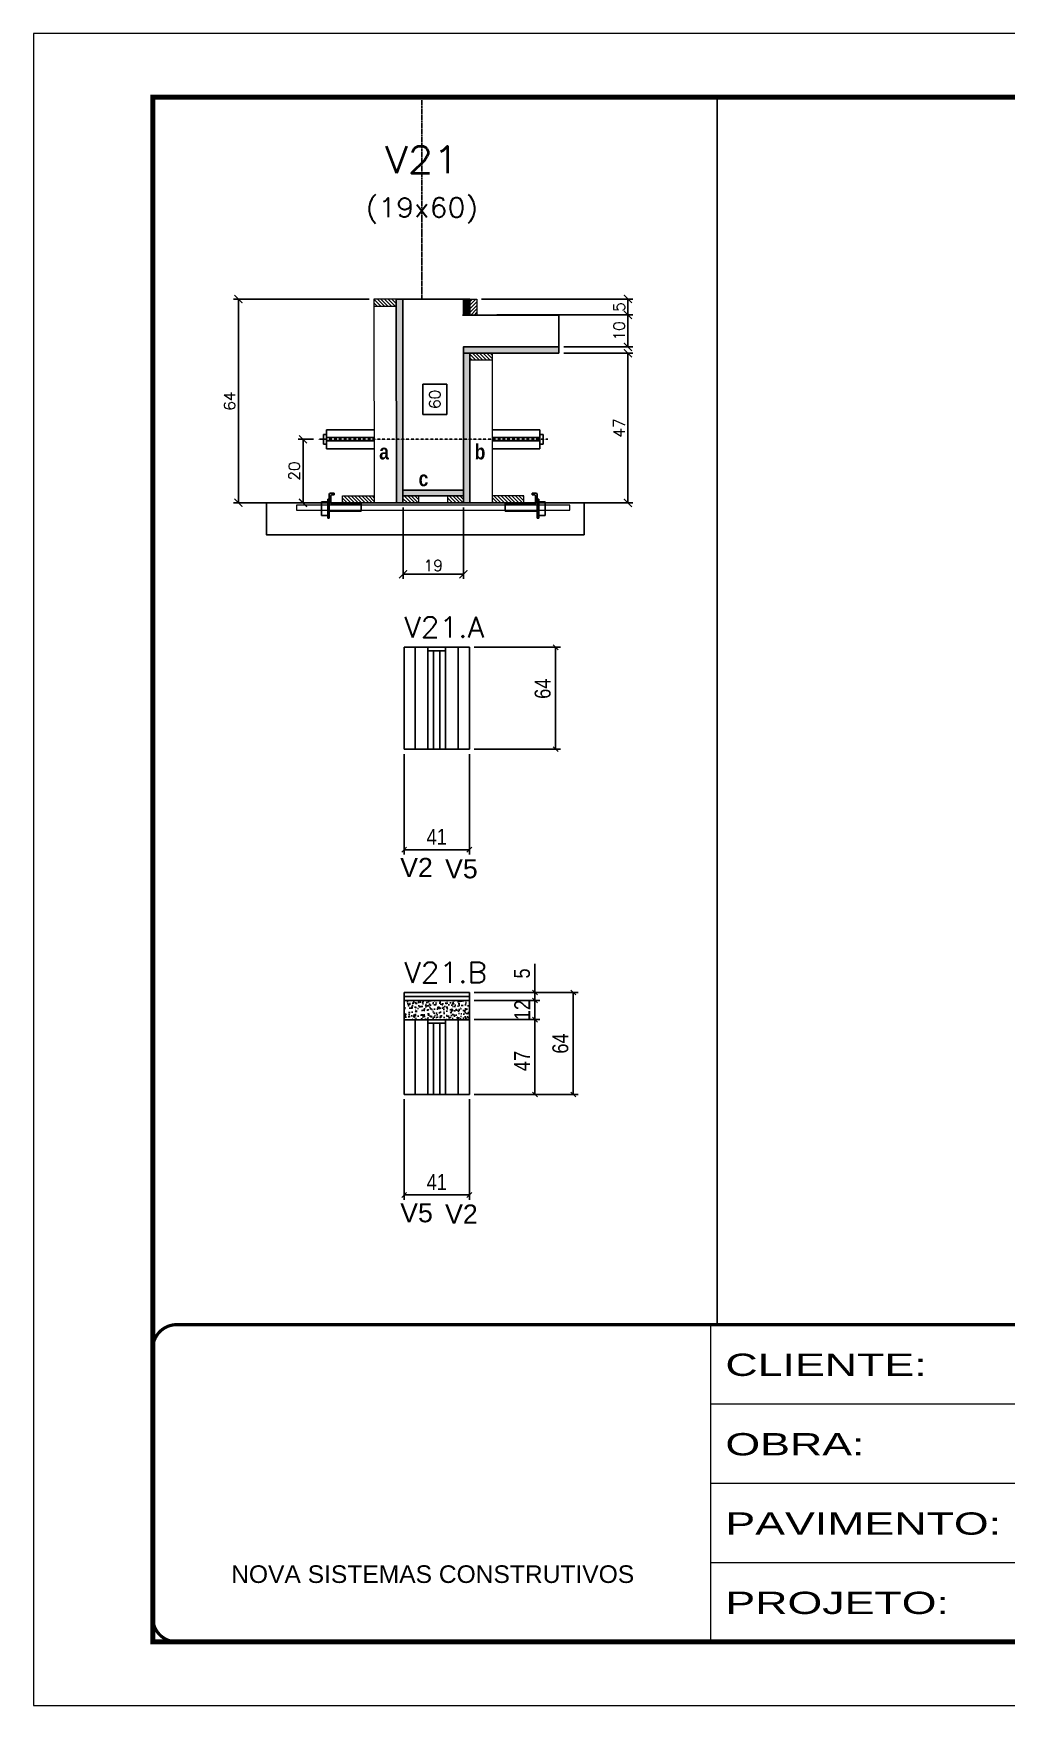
# Model space of a CAD drawing. Extents: x -10448 to -1189, y -11772 to 17235.
# Drawn here: x -5680 to -5068, y 8903 to 9953 of the extents above; entities that cross this region are included whole.
import ezdxf
from ezdxf.enums import TextEntityAlignment as Align

# ---------------------------------------------------------------- set-up
doc = ezdxf.new("R2010")
doc.units = 0
for name, pattern in [('CONTINUO', [0]), ('DASHED', [0.75, 0.5, -0.25]), ('HIDDEN', [0.375, 0.25, -0.125])]:
    doc.linetypes.add(name, pattern=pattern)
for name, color, linetype in [('5', 5, 'Continuous'), ('barrote', 251, 'Continuous'), ('COTA', 241, 'Continuous'), ('Cota Seção (2x)', 4, 'Continuous'), ('detalhes', 4, 'Continuous'), ('Painéis', 200, 'Continuous'), ('presilha', 1, 'Continuous'), ('SARR_2.2x7', 40, 'Continuous'), ('SARR_3.5x7', 81, 'Continuous'), ('SARR_EDITAR', 141, 'Continuous'), ('TENSOR', 3, 'Continuous'), ('Texto de Titulo', 7, 'Continuous'), ('Texto Qtd Sarr', 242, 'Continuous')]:
    doc.layers.add(name, color=color, linetype=linetype)
for name, color, linetype, lineweight in [('CONCRETO', 251, 'Continuous', 25), ('Folhas', 255, 'Continuous', 9), ('Hachura', 251, 'Continuous', 9), ('Madeira', 126, 'Continuous', 18), ('SARRAFO DE PRESSAO', 251, 'DASHED', 9), ('SCO-___-LAJ', 2, 'Continuous', 0), ('Texto Seção', 7, 'Continuous', 15)]:
    doc.layers.add(name, color=color, linetype=linetype, lineweight=lineweight)
doc.styles.add('ARIAL', font='arial.ttf')
doc.styles.add('COTA TECNICA', font='techl___.ttf', dxfattribs={"height": 10})
doc.styles.add('REGUA-120', font='ROMANS.shx', dxfattribs={"height": 15})
doc.styles.add('Romans', font='romans.shx')
doc.styles.get("Standard").update_dxf_attribs({"font": 'arial.ttf'})
doc.styles.add('TECNICA', font='techb___.ttf', dxfattribs={"height": 10})
doc.styles.add('Tecnologia', font='')
doc.styles.get('Tecnologia').set_extended_font_data('Forgotten Futurist')
doc.dimstyles.new('Cota Seção (2x)', dxfattribs={"dimtxt": 7, "dimasz": 5, "dimexe": 3, "dimexo": 3, "dimgap": 2, "dimtad": 3, "dimdec": 1, "dimlfac": 0.5, "dimzin": 12, "dimdsep": 46, "dimtxsty": 'Romans', "dimblk": 'ARCHTICK', "dimcen": 0, "dimclrd": 4, "dimclre": 4, "dimclrt": 1, "dimadec": 1, "dimazin": 3, "dimtfac": 1, "dimtdec": 1, "dimtmove": 0, "dimatfit": 3, "dimldrblk": 'OBLIQUE', "dimfxl": 1, "dimtolj": 1, "dimtzin": 12, "dimarcsym": 0})
doc.dimstyles.new('Cota Seção interna', dxfattribs={"dimtxt": 7, "dimasz": 6, "dimexe": 0.18, "dimexo": 2, "dimgap": -4, "dimtad": 3, "dimdec": 1, "dimlfac": 0.5, "dimzin": 12, "dimdsep": 46, "dimtxsty": 'Romans', "dimblk": 'ARCHTICK', "dimcen": 0.09, "dimse1": 1, "dimse2": 1, "dimsd1": 1, "dimsd2": 1, "dimclrd": 180, "dimclre": 5, "dimclrt": 1, "dimadec": 0, "dimazin": 3, "dimtfac": 1, "dimtdec": 1, "dimtofl": 0, "dimtmove": 0, "dimatfit": 3, "dimldrblk": 'ARCHTICK', "dimfxl": 1, "dimtolj": 1, "dimtzin": 0, "dimarcsym": 0})
doc.dimstyles.new('PAINEL', dxfattribs={"dimtxt": 10, "dimasz": 3, "dimexe": 3, "dimexo": 3, "dimgap": 3, "dimtad": 1, "dimdec": 1, "dimzin": 12, "dimdsep": 46, "dimtxsty": 'COTA TECNICA', "dimblk1": 'OBLIQUE', "dimblk2": 'OBLIQUE', "dimsah": 1, "dimcen": 0.9, "dimclrd": 4, "dimclre": 4, "dimclrt": 240, "dimadec": 1, "dimazin": 3, "dimtfac": 1, "dimtdec": 1, "dimtmove": 0, "dimatfit": 3, "dimfxl": 1, "dimtolj": 1, "dimtzin": 12, "dimarcsym": 0})
pattern_1 = [(315, (17126.6855, 1428.3122), (1.12253202, 1.12253202), [])]

# ---------------------------------------------------------------- blocks, each defined once
blk = doc.blocks.new('9999999999')
at = {"color": 30, "linetype": 'CONTINUO'}
for p, q in [((98564.6, 34230.2), (98564.6, 34429.4)), ((98564.6, 34379.6), (99584, 34379.6)), ((98564.6, 34329.8), (99488, 34329.8)), ((98564.6, 34280), (99488, 34280))]:
    blk.add_line(p, q, dxfattribs=at)
at = {"color": 30, "linetype": 'CONTINUO', "const_width": 2}
blk.add_lwpolyline([(99584, 34230.2), (99584, 34414.4, 0.414214), (99569, 34429.4), (98229, 34429.4, 0.414214), (98214, 34414.4), (98214, 34245.2, 0.414214), (98229, 34230.2), (99584, 34230.2)], format="xyb", dxfattribs=at)
at = {"layer": 'Folhas'}
blk.add_lwpolyline([(98139, 34190.2), (99624, 34190.2), (99624, 35240.2), (98139, 35240.2)], close=True, dxfattribs=at)
at = {"layer": 'Folhas', "color": 30, "const_width": 3}
blk.add_lwpolyline([(98214, 34230.2), (99584, 34230.2), (99584, 35200.2), (98214, 35200.2)], close=True, dxfattribs=at)
at = {"color": 7, "linetype": 'Continuous', "ltscale": 5, "style": 'ARIAL'}
blk.add_text('NOVA SISTEMAS CONSTRUTIVOS', height=11.059, dxfattribs=at).set_placement((98263.2, 34267.2))
at = {"layer": 'Folhas', "color": 7, "style": 'Tecnologia', "width": 1.5}
for s, p in [('CLIENTE:', (98573.7, 34397.2)), ('OBRA:', (98573.7, 34347.3)), ('PAVIMENTO:', (98573.7, 34297.5)), ('PROJETO:', (98573.7, 34247.7))]:
    blk.add_text(s, height=14, dxfattribs=at).set_placement(p)
blk = doc.blocks.new('titulo1')
at = {"layer": 'Defpoints', "color": 252, "linetype": 'HIDDEN', "ltscale": 2}
blk.add_line((0, 0), (0, 125), dxfattribs=at)
at = {"layer": 'Defpoints', "style": 'Romans', "oblique": 15}
blk.add_attdef('FOLHA', text='', height=10, dxfattribs=at).set_placement((0, 15.6), align=Align.MIDDLE_CENTER)
at = {"layer": 'Texto Qtd Sarr', "color": 3, "style": 'Romans', "oblique": 15}
for tag, height, p in [('TITULO', 17, (0, 71.4)), ('SEÇÃO', 12, (0, 41.5))]:
    blk.add_attdef(tag, text='', height=height, dxfattribs=at).set_placement(p, align=Align.MIDDLE_CENTER)
blk = doc.blocks.new('_ArchTick')
at = {"color": 0, "linetype": 'ByBlock', "const_width": 0.15}
blk.add_lwpolyline([(-0.5, -0.5), (0.5, 0.5)], dxfattribs=at)
blk = doc.blocks.new('*D233')
at = {"layer": 'COTA', "color": 4, "lineweight": -2, "transparency": 16777216}
for p, q in [((-5346.6, 9776), (-5303.3, 9776)), ((-5306.3, 9776), (-5306.3, 9756)), ((-5346.6, 9756), (-5303.3, 9756))]:
    blk.add_line(p, q, dxfattribs=at)
at = {"layer": 'Defpoints', "color": 0, "transparency": 16777216}
for p in [(-5349.6, 9776), (-5349.6, 9756), (-5306.3, 9756)]:
    blk.add_point(p, dxfattribs=at)
at = {"layer": 'COTA', "color": 4, "lineweight": -2, "transparency": 16777216, "xscale": 5, "yscale": 5, "zscale": 5}
for p, rotation in [((-5306.3, 9776), 90), ((-5306.3, 9756), 270)]:
    blk.add_blockref('_ArchTick', p, dxfattribs=dict(at, rotation=rotation))
at = {"layer": 'COTA', "color": 1, "transparency": 16777216, "insert": (-5311.8, 9766), "char_height": 7, "attachment_point": 5, "rotation": 90, "style": 'Romans'}
blk.add_mtext('\\A1;10', dxfattribs=at)
blk = doc.blocks.new('_Oblique')
at = {"color": 0, "linetype": 'ByBlock', "lineweight": -2}
blk.add_line((-0.5, -0.5), (0.5, 0.5), dxfattribs=at)
blk = doc.blocks.new('*D234')
at = {"layer": 'COTA', "color": 4, "lineweight": -2, "transparency": 16777216}
for p, q in [((-5346.6, 9752), (-5303.3, 9752)), ((-5306.3, 9658), (-5306.3, 9752)), ((-5368.6, 9658), (-5303.3, 9658))]:
    blk.add_line(p, q, dxfattribs=at)
at = {"layer": 'Defpoints', "color": 0, "transparency": 16777216}
for p in [(-5349.6, 9752), (-5306.3, 9752), (-5371.6, 9658)]:
    blk.add_point(p, dxfattribs=at)
at = {"layer": 'COTA', "color": 4, "lineweight": -2, "transparency": 16777216, "xscale": 5, "yscale": 5, "zscale": 5}
for p, rotation in [((-5306.3, 9752), 90), ((-5306.3, 9658), 270)]:
    blk.add_blockref('_ArchTick', p, dxfattribs=dict(at, rotation=rotation))
at = {"layer": 'COTA', "color": 1, "transparency": 16777216, "insert": (-5311.8, 9705), "char_height": 7, "attachment_point": 5, "rotation": 90, "style": 'Romans'}
blk.add_mtext('\\A1;47', dxfattribs=at)
blk = doc.blocks.new('*D235')
at = {"layer": 'Cota Seção (2x)', "color": 180, "lineweight": -2, "transparency": 16777216}
for p, q in [((-5420.1, 9732.5), (-5435.1, 9732.5)), ((-5435.1, 9732.5), (-5435.1, 9713.5)), ((-5420.1, 9713.5), (-5420.1, 9732.5)), ((-5435.1, 9713.5), (-5420.1, 9713.5))]:
    blk.add_line(p, q, dxfattribs=at)
at = {"layer": 'Defpoints', "color": 0, "transparency": 16777216}
for p in [(-5447.6, 9786), (-5416.1, 9786), (-5447.9, 9666)]:
    blk.add_point(p, dxfattribs=at)
at = {"layer": 'Cota Seção (2x)', "color": 1, "transparency": 16777216, "insert": (-5427.6, 9723), "char_height": 7, "attachment_point": 5, "rotation": 90, "style": 'Romans'}
blk.add_mtext('\\A1;60', dxfattribs=at)
blk = doc.blocks.new('PRESILHA METÁLICA 1')
at = {"layer": 'presilha'}
for p, q in [((7.5, 10.6), (7.5, 19.9)), ((12, 21), (8.6, 21)), ((9, 11.6), (9, 18.9)), ((12, 19.5), (9.6, 19.5)), ((12, 21), (12, 19.5)), ((0, 13), (6, 13)), ((0, 13), (0, 0)), ((6, 0), (0, 0)), ((6, 15.5), (7.5, 15.5)), ((6, -2.5), (6, 15.5)), ((6, 13), (6, 0)), ((7.5, 15.5), (7.5, -2.5)), ((37.5, 4.1), (7.5, 4.1)), ((37.5, 11), (9.6, 11)), ((37.5, 11), (37.5, 4.1)), ((7.5, -2.5), (6, -2.5))]:
    blk.add_line(p, q, dxfattribs=at)
for centre, radius, start, end in [((8.6, 19.9), 1.14, 90, 180), ((9.6, 18.9), 0.57, 90, 180), ((9.6, 11.6), 0.57, 180, 270)]:
    blk.add_arc(centre, radius, start, end, dxfattribs=at)
blk = doc.blocks.new('*D236')
at = {"layer": 'COTA', "color": 4, "lineweight": -2, "transparency": 16777216}
for p, q in [((-5447.6, 9655), (-5447.6, 9610.2)), ((-5409.6, 9655), (-5409.6, 9610.2)), ((-5409.6, 9613.2), (-5447.6, 9613.2))]:
    blk.add_line(p, q, dxfattribs=at)
at = {"layer": 'Defpoints', "color": 0, "transparency": 16777216}
for p in [(-5447.6, 9658), (-5409.6, 9658), (-5447.6, 9613.2)]:
    blk.add_point(p, dxfattribs=at)
at = {"layer": 'COTA', "color": 4, "lineweight": -2, "transparency": 16777216, "xscale": 5, "yscale": 5, "zscale": 5, "rotation": 180}
blk.add_blockref('_ArchTick', (-5447.6, 9613.2), dxfattribs=at)
at = {"layer": 'COTA', "color": 4, "lineweight": -2, "transparency": 16777216, "xscale": 5, "yscale": 5, "zscale": 5}
blk.add_blockref('_ArchTick', (-5409.6, 9613.2), dxfattribs=at)
at = {"layer": 'COTA', "color": 1, "transparency": 16777216, "insert": (-5428.6, 9618.7), "char_height": 7, "attachment_point": 5, "style": 'Romans'}
blk.add_mtext('\\A1;19', dxfattribs=at)
blk = doc.blocks.new('*D1342')
at = {"layer": 'COTA', "color": 4, "lineweight": -2, "transparency": 16777216}
for p, q in [((-5503.9, 9697.9), (-5513.4, 9697.9)), ((-5510.4, 9697.9), (-5510.4, 9658)), ((-5488.6, 9658), (-5513.4, 9658))]:
    blk.add_line(p, q, dxfattribs=at)
at = {"layer": 'Defpoints', "color": 0, "transparency": 16777216}
for p in [(-5500.9, 9697.9), (-5510.4, 9658), (-5485.6, 9658)]:
    blk.add_point(p, dxfattribs=at)
at = {"layer": 'COTA', "color": 4, "lineweight": -2, "transparency": 16777216, "xscale": 5, "yscale": 5, "zscale": 5}
for p, rotation in [((-5510.4, 9697.9), 90), ((-5510.4, 9658), 270)]:
    blk.add_blockref('_ArchTick', p, dxfattribs=dict(at, rotation=rotation))
at = {"layer": 'COTA', "color": 1, "transparency": 16777216, "insert": (-5515.9, 9678), "char_height": 7, "attachment_point": 5, "rotation": 90, "style": 'Romans'}
blk.add_mtext('\\A1;20', dxfattribs=at)
blk = doc.blocks.new('*D237')
at = {"layer": 'COTA', "color": 4, "lineweight": -2, "transparency": 16777216}
for p, q in [((-5468.9, 9785.9), (-5554, 9785.9)), ((-5551, 9658), (-5551, 9785.9)), ((-5488.6, 9658), (-5554, 9658))]:
    blk.add_line(p, q, dxfattribs=at)
at = {"layer": 'Defpoints', "color": 0, "transparency": 16777216}
for p in [(-5551, 9785.9), (-5465.9, 9785.9), (-5485.6, 9658)]:
    blk.add_point(p, dxfattribs=at)
at = {"layer": 'COTA', "color": 4, "lineweight": -2, "transparency": 16777216, "xscale": 5, "yscale": 5, "zscale": 5}
for p, rotation in [((-5551, 9785.9), 90), ((-5551, 9658), 270)]:
    blk.add_blockref('_ArchTick', p, dxfattribs=dict(at, rotation=rotation))
at = {"layer": 'COTA', "color": 1, "transparency": 16777216, "insert": (-5556.5, 9721.9), "char_height": 7, "attachment_point": 5, "rotation": 90, "style": 'Romans'}
blk.add_mtext('\\A1;64', dxfattribs=at)
blk = doc.blocks.new('*D238')
at = {"layer": 'COTA', "color": 4, "lineweight": -2, "transparency": 16777216}
for p, q in [((-5398.2, 9786), (-5303.3, 9786)), ((-5388.6, 9776), (-5303.3, 9776)), ((-5306.3, 9776), (-5306.3, 9786))]:
    blk.add_line(p, q, dxfattribs=at)
at = {"layer": 'Defpoints', "color": 0, "transparency": 16777216}
for p in [(-5401.2, 9786), (-5391.6, 9776), (-5306.3, 9786)]:
    blk.add_point(p, dxfattribs=at)
at = {"layer": 'COTA', "color": 4, "lineweight": -2, "transparency": 16777216, "xscale": 5, "yscale": 5, "zscale": 5}
for p, rotation in [((-5306.3, 9786), 90), ((-5306.3, 9776), 270)]:
    blk.add_blockref('_ArchTick', p, dxfattribs=dict(at, rotation=rotation))
at = {"layer": 'COTA', "color": 1, "transparency": 16777216, "insert": (-5311.8, 9781), "char_height": 7, "attachment_point": 5, "rotation": 90, "style": 'Romans'}
blk.add_mtext('\\A1;5', dxfattribs=at)
blk = doc.blocks.new('*D239')
at = {"layer": 'COTA', "color": 4, "linetype": 'ByBlock', "lineweight": -2, "transparency": 16777216}
for p, q in [((-5446.9, 9500.3), (-5446.9, 9437.2)), ((-5405.9, 9500.3), (-5405.9, 9437.2)), ((-5446.9, 9440.2), (-5405.9, 9440.2))]:
    blk.add_line(p, q, dxfattribs=at)
at = {"layer": 'Defpoints', "color": 0, "linetype": 'ByBlock', "transparency": 16777216}
for p in [(-5446.9, 9503.3), (-5405.9, 9503.3), (-5405.9, 9440.2)]:
    blk.add_point(p, dxfattribs=at)
at = {"layer": 'COTA', "color": 4, "linetype": 'ByBlock', "lineweight": -2, "transparency": 16777216, "xscale": 3, "yscale": 3, "zscale": 3, "rotation": 180}
blk.add_blockref('_Oblique', (-5446.9, 9440.2), dxfattribs=at)
at = {"layer": 'COTA', "color": 4, "linetype": 'ByBlock', "lineweight": -2, "transparency": 16777216, "xscale": 3, "yscale": 3, "zscale": 3}
blk.add_blockref('_Oblique', (-5405.9, 9440.2), dxfattribs=at)
at = {"layer": 'COTA', "color": 240, "linetype": 'ByBlock', "transparency": 16777216, "insert": (-5426.4, 9448.3), "char_height": 10, "attachment_point": 5, "style": 'COTA TECNICA'}
blk.add_mtext('\\A1;41', dxfattribs=at)
blk = doc.blocks.new('*D240')
at = {"layer": 'COTA', "color": 4, "linetype": 'ByBlock', "lineweight": -2, "transparency": 16777216}
for p, q in [((-5402.9, 9567.3), (-5348.7, 9567.3)), ((-5351.7, 9567.3), (-5351.7, 9503.3)), ((-5402.9, 9503.3), (-5348.7, 9503.3))]:
    blk.add_line(p, q, dxfattribs=at)
at = {"layer": 'Defpoints', "color": 0, "linetype": 'ByBlock', "transparency": 16777216}
for p in [(-5405.9, 9567.3), (-5405.9, 9503.3), (-5351.7, 9503.3)]:
    blk.add_point(p, dxfattribs=at)
at = {"layer": 'COTA', "color": 4, "linetype": 'ByBlock', "lineweight": -2, "transparency": 16777216, "xscale": 3, "yscale": 3, "zscale": 3}
for p, rotation in [((-5351.7, 9567.3), 90), ((-5351.7, 9503.3), 270)]:
    blk.add_blockref('_Oblique', p, dxfattribs=dict(at, rotation=rotation))
at = {"layer": 'COTA', "color": 240, "linetype": 'ByBlock', "transparency": 16777216, "insert": (-5359.8, 9541.3), "char_height": 10, "attachment_point": 5, "rotation": 90, "style": 'COTA TECNICA'}
blk.add_mtext('\\A1;64', dxfattribs=at)
blk = doc.blocks.new('*D241')
at = {"layer": 'COTA', "color": 4, "linetype": 'ByBlock', "lineweight": -2, "transparency": 16777216}
for p, q in [((-5446.9, 9283.5), (-5446.9, 9220.4)), ((-5405.9, 9283.5), (-5405.9, 9220.4)), ((-5446.9, 9223.4), (-5405.9, 9223.4))]:
    blk.add_line(p, q, dxfattribs=at)
at = {"layer": 'Defpoints', "color": 0, "linetype": 'ByBlock', "transparency": 16777216}
for p in [(-5446.9, 9286.5), (-5405.9, 9286.5), (-5405.9, 9223.4)]:
    blk.add_point(p, dxfattribs=at)
at = {"layer": 'COTA', "color": 4, "linetype": 'ByBlock', "lineweight": -2, "transparency": 16777216, "xscale": 3, "yscale": 3, "zscale": 3, "rotation": 180}
blk.add_blockref('_Oblique', (-5446.9, 9223.4), dxfattribs=at)
at = {"layer": 'COTA', "color": 4, "linetype": 'ByBlock', "lineweight": -2, "transparency": 16777216, "xscale": 3, "yscale": 3, "zscale": 3}
blk.add_blockref('_Oblique', (-5405.9, 9223.4), dxfattribs=at)
at = {"layer": 'COTA', "color": 240, "linetype": 'ByBlock', "transparency": 16777216, "insert": (-5426.4, 9231.5), "char_height": 10, "attachment_point": 5, "style": 'COTA TECNICA'}
blk.add_mtext('\\A1;41', dxfattribs=at)
blk = doc.blocks.new('*D242')
at = {"layer": 'COTA', "color": 4, "linetype": 'ByBlock', "lineweight": -2, "transparency": 16777216}
for p, q in [((-5402.9, 9333.5), (-5361.7, 9333.5)), ((-5364.7, 9333.5), (-5364.7, 9286.5)), ((-5402.9, 9286.5), (-5361.7, 9286.5))]:
    blk.add_line(p, q, dxfattribs=at)
at = {"layer": 'Defpoints', "color": 0, "linetype": 'ByBlock', "transparency": 16777216}
for p in [(-5405.9, 9333.5), (-5405.9, 9286.5), (-5364.7, 9286.5)]:
    blk.add_point(p, dxfattribs=at)
at = {"layer": 'COTA', "color": 4, "linetype": 'ByBlock', "lineweight": -2, "transparency": 16777216, "xscale": 3, "yscale": 3, "zscale": 3}
for p, rotation in [((-5364.7, 9333.5), 90), ((-5364.7, 9286.5), 270)]:
    blk.add_blockref('_Oblique', p, dxfattribs=dict(at, rotation=rotation))
at = {"layer": 'COTA', "color": 240, "linetype": 'ByBlock', "transparency": 16777216, "insert": (-5372.8, 9307.5), "char_height": 10, "attachment_point": 5, "rotation": 90, "style": 'COTA TECNICA'}
blk.add_mtext('\\A1;47', dxfattribs=at)
blk = doc.blocks.new('*D1344')
at = {"layer": 'COTA', "color": 4, "linetype": 'ByBlock', "lineweight": -2, "transparency": 16777216}
for p, q in [((-5402.9, 9345.5), (-5361.7, 9345.5)), ((-5364.7, 9345.5), (-5364.7, 9333.5)), ((-5402.9, 9333.5), (-5361.7, 9333.5))]:
    blk.add_line(p, q, dxfattribs=at)
at = {"layer": 'Defpoints', "color": 0, "linetype": 'ByBlock', "transparency": 16777216}
for p in [(-5405.9, 9345.5), (-5405.9, 9333.5), (-5364.7, 9333.5)]:
    blk.add_point(p, dxfattribs=at)
at = {"layer": 'COTA', "color": 4, "linetype": 'ByBlock', "lineweight": -2, "transparency": 16777216, "xscale": 3, "yscale": 3, "zscale": 3}
for p, rotation in [((-5364.7, 9345.5), 90), ((-5364.7, 9333.5), 270)]:
    blk.add_blockref('_Oblique', p, dxfattribs=dict(at, rotation=rotation))
at = {"layer": 'COTA', "color": 240, "linetype": 'ByBlock', "transparency": 16777216, "insert": (-5372.7, 9339.5), "char_height": 10, "attachment_point": 5, "rotation": 90, "style": 'COTA TECNICA'}
blk.add_mtext('\\A1;12', dxfattribs=at)
blk = doc.blocks.new('*D1345')
at = {"layer": 'COTA', "color": 4, "linetype": 'ByBlock', "lineweight": -2, "transparency": 16777216}
for p, q in [((-5364.7, 9350.5), (-5364.7, 9368.6)), ((-5402.9, 9350.5), (-5361.7, 9350.5)), ((-5402.9, 9345.5), (-5361.7, 9345.5)), ((-5364.7, 9345.5), (-5364.7, 9350.5)), ((-5364.7, 9345.5), (-5364.7, 9342.5))]:
    blk.add_line(p, q, dxfattribs=at)
at = {"layer": 'Defpoints', "color": 0, "linetype": 'ByBlock', "transparency": 16777216}
for p in [(-5405.9, 9350.5), (-5405.9, 9345.5), (-5364.7, 9350.5)]:
    blk.add_point(p, dxfattribs=at)
at = {"layer": 'COTA', "color": 4, "linetype": 'ByBlock', "lineweight": -2, "transparency": 16777216, "xscale": 3, "yscale": 3, "zscale": 3}
for p, rotation in [((-5364.7, 9350.5), 270), ((-5364.7, 9345.5), 90)]:
    blk.add_blockref('_Oblique', p, dxfattribs=dict(at, rotation=rotation))
at = {"layer": 'COTA', "color": 240, "linetype": 'ByBlock', "transparency": 16777216, "insert": (-5372.8, 9362.5), "char_height": 10, "attachment_point": 5, "rotation": 90, "style": 'COTA TECNICA'}
blk.add_mtext('\\A1;5', dxfattribs=at)
blk = doc.blocks.new('*D249')
at = {"layer": 'COTA', "color": 4, "linetype": 'ByBlock', "lineweight": -2, "transparency": 16777216}
for p, q in [((-5402.9, 9350.5), (-5337.6, 9350.5)), ((-5340.6, 9350.5), (-5340.6, 9286.5)), ((-5402.9, 9286.5), (-5337.6, 9286.5))]:
    blk.add_line(p, q, dxfattribs=at)
at = {"layer": 'Defpoints', "color": 0, "linetype": 'ByBlock', "transparency": 16777216}
for p in [(-5405.9, 9350.5), (-5405.9, 9286.5), (-5340.6, 9286.5)]:
    blk.add_point(p, dxfattribs=at)
at = {"layer": 'COTA', "color": 4, "linetype": 'ByBlock', "lineweight": -2, "transparency": 16777216, "xscale": 3, "yscale": 3, "zscale": 3}
for p, rotation in [((-5340.6, 9350.5), 90), ((-5340.6, 9286.5), 270)]:
    blk.add_blockref('_Oblique', p, dxfattribs=dict(at, rotation=rotation))
at = {"layer": 'COTA', "color": 240, "linetype": 'ByBlock', "transparency": 16777216, "insert": (-5348.7, 9318.5), "char_height": 10, "attachment_point": 5, "rotation": 90, "style": 'COTA TECNICA'}
blk.add_mtext('\\A1;64', dxfattribs=at)

msp = doc.modelspace()

# ---------------------------------------------------------------- hatches: boundary and pattern name
at = {"layer": 'COTA', "linetype": 'ByBlock'}
h = msp.add_hatch(dxfattribs=at)
h.set_pattern_fill('AR-CONC', color=256, scale=0.03)
h.set_pattern_definition([(50, (-137870.7827, -16098.8273), (5.46554007, -0.47817257), [0.5715, -6.2865]), (355, (-137870.7827, -16098.8273), (-1.05730264, 5.73170536), [0.4572, -5.02921753]), (100.4514447, (-137870.327, -16098.867), (4.40823741, 5.25353256), [0.48570026, -5.34270734]), (46.1842, (-137870.783, -16097.303), (8.13237123, -1.26126984), [0.85725, -9.42975]), (96.6355576, (-137870.105, -16097.4084), (7.122124, 7.42278374), [0.7285507, -8.01406824]), (351.184151, (-137870.783, -16097.303), (7.122124, 7.42278374), [0.685799, -7.54379196]), (21, (-137870.0207, -16097.6843), (4.54843174, -3.06795595), [0.5715, -6.2865]), (326, (-137870.0207, -16097.6843), (1.85406085, 5.52563898), [0.4572, -5.0292]), (71.451445, (-137869.6417, -16097.94), (6.40249258, 2.45768307), [0.48570026, -5.34269813]), (37.5, (-137870.7827, -16098.8273), (0.092658098, 2.536651166), [0, -4.96824, 0, -5.1054, 0, -5.04825]), (7.5, (-137870.7827, -16098.8273), (2.004589875, 3.005417245), [0, -2.91084, 0, -4.85394, 0, -1.92405]), (327.5, (-137872.482, -16098.8273), (4.067717855, -0.17186232), [0, -1.905, 0, -5.9436, 0, -7.8867]), (317.5, (-137873.244, -16098.8273), (4.44387544, 0.76279473), [0, -2.4765, 0, -3.94716, 0, -5.6007])])
h.paths.add_polyline_path([(-5405.92, 9333.48), (-5405.92, 9345.48), (-5446.92, 9345.48), (-5446.92, 9333.48)])
at = {"layer": 'Hachura'}
h = msp.add_hatch(dxfattribs=at)
h.set_pattern_fill('ANSI31', color=256, scale=0.5, angle=90, style=0)
h.set_pattern_definition([(135, (-28698.8581, 18089.1997), (-1.12253202, -1.12253202), [])])
h.paths.add_polyline_path([(-5465.94, 9785.96), (-5465.94, 9781.56), (-5451.94, 9781.56), (-5451.94, 9785.96)])
h = msp.add_hatch(color=256, dxfattribs=at)
h.dxf.hatch_style = 1
h.paths.add_polyline_path([(-5451.94, 9785.96), (-5447.63, 9785.96), (-5447.63, 9657.96), (-5451.63, 9657.96)])
h = msp.add_hatch(color=256, dxfattribs=at)
h.dxf.hatch_style = 1
h.paths.add_polyline_path([(-5405.63, 9785.96), (-5409.63, 9785.96), (-5409.63, 9775.96), (-5405.63, 9775.96)])
h = msp.add_hatch(dxfattribs=at)
h.set_pattern_fill('ANSI31', color=256, scale=0.5, angle=180, style=0)
h.set_pattern_definition([(225, (-13708.8759, -13506.9668), (1.12253202, -1.12253202), [])])
h.paths.add_polyline_path([(-5405.63, 9785.96), (-5401.23, 9785.96), (-5401.23, 9775.96), (-5405.63, 9775.96)])
h = msp.add_hatch(color=256, dxfattribs=at)
h.dxf.hatch_style = 1
h.paths.add_polyline_path([(-5349.63, 9751.96), (-5349.63, 9755.96), (-5409.63, 9755.96), (-5409.63, 9751.96)])
h = msp.add_hatch(color=256, dxfattribs=at)
h.dxf.hatch_style = 1
h.paths.add_polyline_path([(-5405.63, 9751.96), (-5409.63, 9751.96), (-5409.63, 9657.96), (-5405.63, 9657.96)])
h = msp.add_hatch(dxfattribs=at)
h.set_pattern_fill('ANSI31', color=256, scale=0.5, angle=90, style=0)
h.set_pattern_definition([(135, (-28688.5548, 18055.1997), (-1.12253202, -1.12253202), [])])
h.paths.add_polyline_path([(-5391.63, 9751.96), (-5391.63, 9747.56), (-5405.63, 9747.56), (-5405.63, 9751.96)])
h = msp.add_hatch(dxfattribs=at)
h.set_pattern_fill('ANSI31', color=256, scale=0.5, angle=270, style=0)
h.set_pattern_definition(pattern_1)
h.paths.add_polyline_path([(-5485.63, 9657.96), (-5485.63, 9662.36), (-5465.63, 9662.36), (-5465.63, 9657.96)])
h = msp.add_hatch(color=256, dxfattribs=at)
h.dxf.hatch_style = 1
h.paths.add_polyline_path([(-5409.63, 9662.36), (-5409.63, 9665.96), (-5447.63, 9665.96), (-5447.63, 9662.36)])
h = msp.add_hatch(dxfattribs=at)
h.set_pattern_fill('ANSI31', color=256, scale=0.5, angle=270, style=0)
h.set_pattern_definition([(315, (17092.6855, 1428.3122), (1.12253202, 1.12253202), [])])
h.paths.add_polyline_path([(-5437.63, 9657.96), (-5437.63, 9662.36), (-5447.63, 9662.36), (-5447.63, 9657.96)])
h = msp.add_hatch(dxfattribs=at)
h.set_pattern_fill('ANSI31', color=256, scale=0.5, angle=270, style=0)
h.set_pattern_definition([(315, (17136.6855, 1428.3122), (1.12253202, 1.12253202), [])])
h.paths.add_polyline_path([(-5409.63, 9657.96), (-5409.63, 9662.36), (-5419.63, 9662.36), (-5419.63, 9657.96)])
h = msp.add_hatch(dxfattribs=at)
h.set_pattern_fill('ANSI31', color=256, scale=0.5, angle=270, style=0)
h.set_pattern_definition(pattern_1)
h.paths.add_polyline_path([(-5371.63, 9657.96), (-5371.63, 9662.36), (-5391.63, 9662.36), (-5391.63, 9657.96)])

# ---------------------------------------------------------------- linework, layer by layer
at = {"ltscale": 3}
for p, q in [((-5495.63, 9703.95), (-5495.63, 9691.95)), ((-5495.63, 9703.95), (-5465.63, 9703.95)), ((-5361.63, 9703.95), (-5391.63, 9703.95)), ((-5361.63, 9703.95), (-5361.63, 9691.95)), ((-5497.63, 9700.95), (-5497.63, 9694.95)), ((-5497.63, 9700.95), (-5495.63, 9700.95)), ((-5495.63, 9694.95), (-5497.63, 9694.95)), ((-5465.63, 9698.95), (-5495.63, 9698.95)), ((-5465.63, 9696.95), (-5495.63, 9696.95)), ((-5495.63, 9691.95), (-5465.63, 9691.95)), ((-5391.63, 9698.95), (-5361.63, 9698.95)), ((-5391.63, 9696.95), (-5361.63, 9696.95)), ((-5361.63, 9691.95), (-5391.63, 9691.95)), ((-5361.63, 9700.95), (-5359.63, 9700.95)), ((-5361.63, 9694.95), (-5359.63, 9694.95)), ((-5359.63, 9700.95), (-5359.63, 9694.95))]:
    msp.add_line(p, q, dxfattribs=at)
at = {"layer": 'barrote'}
msp.add_lwpolyline([(-5333.78, 9637.96), (-5533.36, 9637.96), (-5533.36, 9657.96), (-5333.78, 9657.96)], close=True, dxfattribs=at)
at = {"layer": 'CONCRETO'}
msp.add_lwpolyline([(-5410.27, 9775.96), (-5349.63, 9775.96), (-5349.63, 9755.96), (-5409.63, 9755.96), (-5409.63, 9665.96), (-5447.63, 9665.96), (-5447.63, 9785.96), (-5409.63, 9785.96)], dxfattribs=at)
at = {"layer": 'COTA', "linetype": 'ByBlock'}
for p, q in [((-5250.31, 9912.78), (-5250.31, 9142.02)), ((-5446.92, 9333.48), (-5446.92, 9345.48)), ((-5405.92, 9345.48), (-5405.92, 9333.48))]:
    msp.add_line(p, q, dxfattribs=at)
at = {"layer": 'Madeira'}
for points in [[(-5465.94, 9785.96), (-5465.94, 9781.56), (-5451.94, 9781.56), (-5451.94, 9785.96)], [(-5465.63, 9657.96), (-5451.63, 9657.96), (-5451.94, 9785.96), (-5465.94, 9785.96)], [(-5405.63, 9785.96), (-5401.23, 9785.96), (-5401.23, 9775.96), (-5405.63, 9775.96)], [(-5391.63, 9751.96), (-5391.63, 9747.56), (-5405.63, 9747.56), (-5405.63, 9751.96)], [(-5391.63, 9657.96), (-5405.63, 9657.96), (-5405.63, 9751.96), (-5391.63, 9751.96)], [(-5485.63, 9657.96), (-5485.63, 9662.36), (-5465.63, 9662.36), (-5465.63, 9657.96)], [(-5437.63, 9657.96), (-5437.63, 9662.36), (-5447.63, 9662.36), (-5447.63, 9657.96)], [(-5409.63, 9657.96), (-5409.63, 9662.36), (-5419.63, 9662.36), (-5419.63, 9657.96)], [(-5371.63, 9657.96), (-5371.63, 9662.36), (-5391.63, 9662.36), (-5391.63, 9657.96)]]:
    msp.add_lwpolyline(points, close=True, dxfattribs=at)
at = {"layer": 'Painéis'}
for p, q in [((-5446.92, 9567.3), (-5405.92, 9567.3)), ((-5446.92, 9567.3), (-5446.92, 9503.3)), ((-5405.92, 9567.3), (-5405.92, 9503.3)), ((-5405.92, 9503.3), (-5446.92, 9503.3)), ((-5446.92, 9345.48), (-5405.92, 9345.48)), ((-5446.92, 9333.48), (-5405.92, 9333.48)), ((-5446.92, 9333.48), (-5446.92, 9286.48)), ((-5405.92, 9333.48), (-5405.92, 9286.48)), ((-5405.92, 9286.48), (-5446.92, 9286.48))]:
    msp.add_line(p, q, dxfattribs=at)
at = {"layer": 'Painéis', "linetype": 'ByBlock'}
for p, q in [((-5446.92, 9345.48), (-5446.92, 9350.48)), ((-5446.92, 9350.48), (-5405.92, 9350.48)), ((-5405.92, 9345.48), (-5405.92, 9350.48))]:
    msp.add_line(p, q, dxfattribs=at)
at = {"layer": 'Painéis'}
for points in [[(-5451.94, 9785.96), (-5447.63, 9785.96), (-5447.63, 9657.96), (-5451.63, 9657.96)], [(-5405.63, 9785.96), (-5409.63, 9785.96), (-5409.63, 9775.96), (-5405.63, 9775.96)], [(-5349.63, 9751.96), (-5349.63, 9755.96), (-5409.63, 9755.96), (-5409.63, 9751.96)], [(-5405.63, 9751.96), (-5409.63, 9751.96), (-5409.63, 9657.96), (-5405.63, 9657.96)], [(-5409.63, 9662.36), (-5409.63, 9665.96), (-5447.63, 9665.96), (-5447.63, 9662.36)]]:
    msp.add_lwpolyline(points, close=True, dxfattribs=at)
at = {"layer": 'SARR_2.2x7', "linetype": 'Continuous'}
for p, q in [((-5439.92, 9567.3), (-5439.92, 9503.3)), ((-5412.92, 9567.3), (-5412.92, 9503.3)), ((-5420.92, 9565.1), (-5431.92, 9565.1)), ((-5439.92, 9333.48), (-5439.92, 9286.48)), ((-5420.92, 9331.28), (-5431.92, 9331.28)), ((-5412.92, 9333.48), (-5412.92, 9286.48))]:
    msp.add_line(p, q, dxfattribs=at)
at = {"layer": 'SARR_3.5x7'}
for p, q in [((-5431.92, 9567.3), (-5431.92, 9503.3)), ((-5420.92, 9567.3), (-5420.92, 9503.3)), ((-5428.42, 9565.1), (-5428.42, 9503.3)), ((-5424.42, 9565.1), (-5424.42, 9503.3)), ((-5431.92, 9333.48), (-5431.92, 9286.48)), ((-5428.42, 9331.28), (-5428.42, 9286.48)), ((-5424.42, 9331.28), (-5424.42, 9286.48)), ((-5420.92, 9333.48), (-5420.92, 9286.48))]:
    msp.add_line(p, q, dxfattribs=at)
at = {"layer": 'SARR_EDITAR', "linetype": 'ByBlock'}
msp.add_line((-5446.92, 9347.98), (-5405.92, 9347.98), dxfattribs=at)
at = {"layer": 'SCO-___-LAJ', "color": 1}
msp.add_lwpolyline([(-5342.78, 9656.62), (-5514.49, 9656.62), (-5514.49, 9653.42), (-5342.78, 9653.42)], close=True, dxfattribs=at)
at = {"layer": 'TENSOR', "linetype": 'HIDDEN', "ltscale": 0.5}
msp.add_line((-5356.63, 9697.95), (-5500.94, 9697.95), dxfattribs=at)

# ---------------------------------------------------------------- block references
at = {"layer": 'presilha', "yscale": 0.6666666666666666, "zscale": 0.6666666666666666}
for p, xscale in [((-5498.9, 9649.99), 0.6666666666666666), ((-5358.36, 9649.99), -0.6666666666666666)]:
    msp.add_blockref('PRESILHA METÁLICA 1', p, dxfattribs=dict(at, xscale=xscale))
at = {"layer": 'SARRAFO DE PRESSAO', "color": 6, "linetype": 'ByBlock'}
msp.add_blockref('9999999999', (-103818.76, -25287.43), dxfattribs=at)
at = {"layer": 'Texto Seção'}
ref = msp.add_blockref('titulo1', (-5435.76, 9785.96), dxfattribs=dict(at, xscale=-1))
ref.add_attrib('TITULO', 'V21', dxfattribs={"layer": 'Texto de Titulo', "color": 7, "height": 17, "style": 'Romans', "width": 1.1}).set_placement((-5435.76, 9873.46), align=Align.MIDDLE_CENTER)
ref.add_attrib('SEÇÃO', '(19x60)', dxfattribs={"layer": 'Texto de Titulo', "color": 7, "height": 12, "style": 'Romans', "width": 1.1}).set_placement((-5435.76, 9843.46), align=Align.MIDDLE_CENTER)

# ---------------------------------------------------------------- texts
at = {"layer": '5', "linetype": 'Continuous'}
for s, p in [('V2', (-5449.36, 9423.07)), ('V5', (-5421.16, 9422.24)), ('V5', (-5449.36, 9206.25)), ('V2', (-5421.16, 9205.42))]:
    msp.add_text(s, height=12, rotation=0.00004, dxfattribs=at).set_placement(p)
at = {"layer": 'detalhes', "style": 'TECNICA'}
for s, p in [('a', (-5462.55, 9685.28)), ('b', (-5402.59, 9685.29)), ('c', (-5437.81, 9668.45))]:
    msp.add_text(s, height=9.6, dxfattribs=at).set_placement(p)
at = {"layer": 'Texto Seção', "style": 'REGUA-120', "width": 1.05}
for s, p in [('V21.A', (-5446.92, 9573.49)), ('V21.B', (-5446.92, 9356.67))]:
    msp.add_text(s, height=13, dxfattribs=at).set_placement(p)

# ---------------------------------------------------------------- dimensions: what is measured, and where the dimension line sits
at = {"layer": 'COTA'}
for base, p1, p2, angle, picture, middle in [((-5551, 9785.91), (-5485.63, 9657.96), (-5465.94, 9785.91), 90, '*D237', (-5556.5, 9721.93)), ((-5306.26, 9785.96), (-5391.63, 9775.96), (-5401.23, 9785.96), 90, '*D238', (-5311.76, 9780.96)), ((-5306.26, 9755.96), (-5349.63, 9775.96), (-5349.63, 9755.96), 90, '*D233', (-5311.76, 9765.96)), ((-5306.26, 9751.96), (-5371.63, 9657.96), (-5349.63, 9751.96), 90, '*D234', (-5311.76, 9704.96)), ((-5510.44, 9657.96), (-5500.94, 9697.95), (-5485.63, 9657.96), 90, '*D1342', (-5515.94, 9677.95)), ((-5447.63, 9613.23), (-5409.63, 9657.96), (-5447.63, 9657.96), 180, '*D236', (-5428.63, 9618.73))]:
    dim = msp.add_linear_dim(base=base, p1=p1, p2=p2, angle=angle, dimstyle='Cota Seção (2x)', dxfattribs=at)
    dim.commit()
    dim.dimension.update_dxf_attribs({"geometry": picture, "text_midpoint": middle})
at = {"layer": 'COTA', "linetype": 'ByBlock'}
for base, p1, p2, picture, middle in [((-5351.73, 9503.3), (-5405.92, 9567.3), (-5405.92, 9503.3), '*D240', (-5351.73, 9541.3)), ((-5364.69, 9333.48), (-5405.92, 9345.48), (-5405.92, 9333.48), '*D1344', (-5364.69, 9339.48)), ((-5364.69, 9286.48), (-5405.92, 9333.48), (-5405.92, 9286.48), '*D242', (-5364.69, 9307.48))]:
    dim = msp.add_linear_dim(base=base, p1=p1, p2=p2, angle=90, dimstyle='PAINEL', dxfattribs=at)
    dim.commit()
    dim.dimension.update_dxf_attribs({"geometry": picture, "text_midpoint": middle, "dimtype": 160})
for base, p1, p2, picture, middle in [((-5405.92, 9440.22), (-5446.92, 9503.3), (-5405.92, 9503.3), '*D239', (-5426.42, 9440.22)), ((-5405.92, 9223.4), (-5446.92, 9286.48), (-5405.92, 9286.48), '*D241', (-5426.42, 9223.4))]:
    dim = msp.add_linear_dim(base=base, p1=p1, p2=p2, dimstyle='PAINEL', dxfattribs=at)
    dim.commit()
    dim.dimension.update_dxf_attribs({"geometry": picture, "text_midpoint": middle, "dimtype": 160})
for base, p1, p2, picture, middle in [((-5364.69, 9350.48), (-5405.92, 9345.48), (-5405.92, 9350.48), '*D1345', (-5372.8, 9362.53)), ((-5340.58, 9286.48), (-5405.92, 9350.48), (-5405.92, 9286.48), '*D249', (-5348.69, 9318.48))]:
    dim = msp.add_linear_dim(base=base, p1=p1, p2=p2, angle=90, dimstyle='PAINEL', dxfattribs=at)
    dim.commit()
    dim.dimension.update_dxf_attribs({"geometry": picture, "text_midpoint": middle})
at = {"layer": 'Cota Seção (2x)'}
dim = msp.add_linear_dim(base=(-5416.12, 9785.96), p1=(-5447.94, 9665.96), p2=(-5447.63, 9785.96), angle=90, dimstyle='Cota Seção interna', dxfattribs=at)
dim.commit()
dim.dimension.update_dxf_attribs({"geometry": '*D235', "text_midpoint": (-5416.12, 9722.96), "dimtype": 160})

doc.saveas('drawing.dxf')
